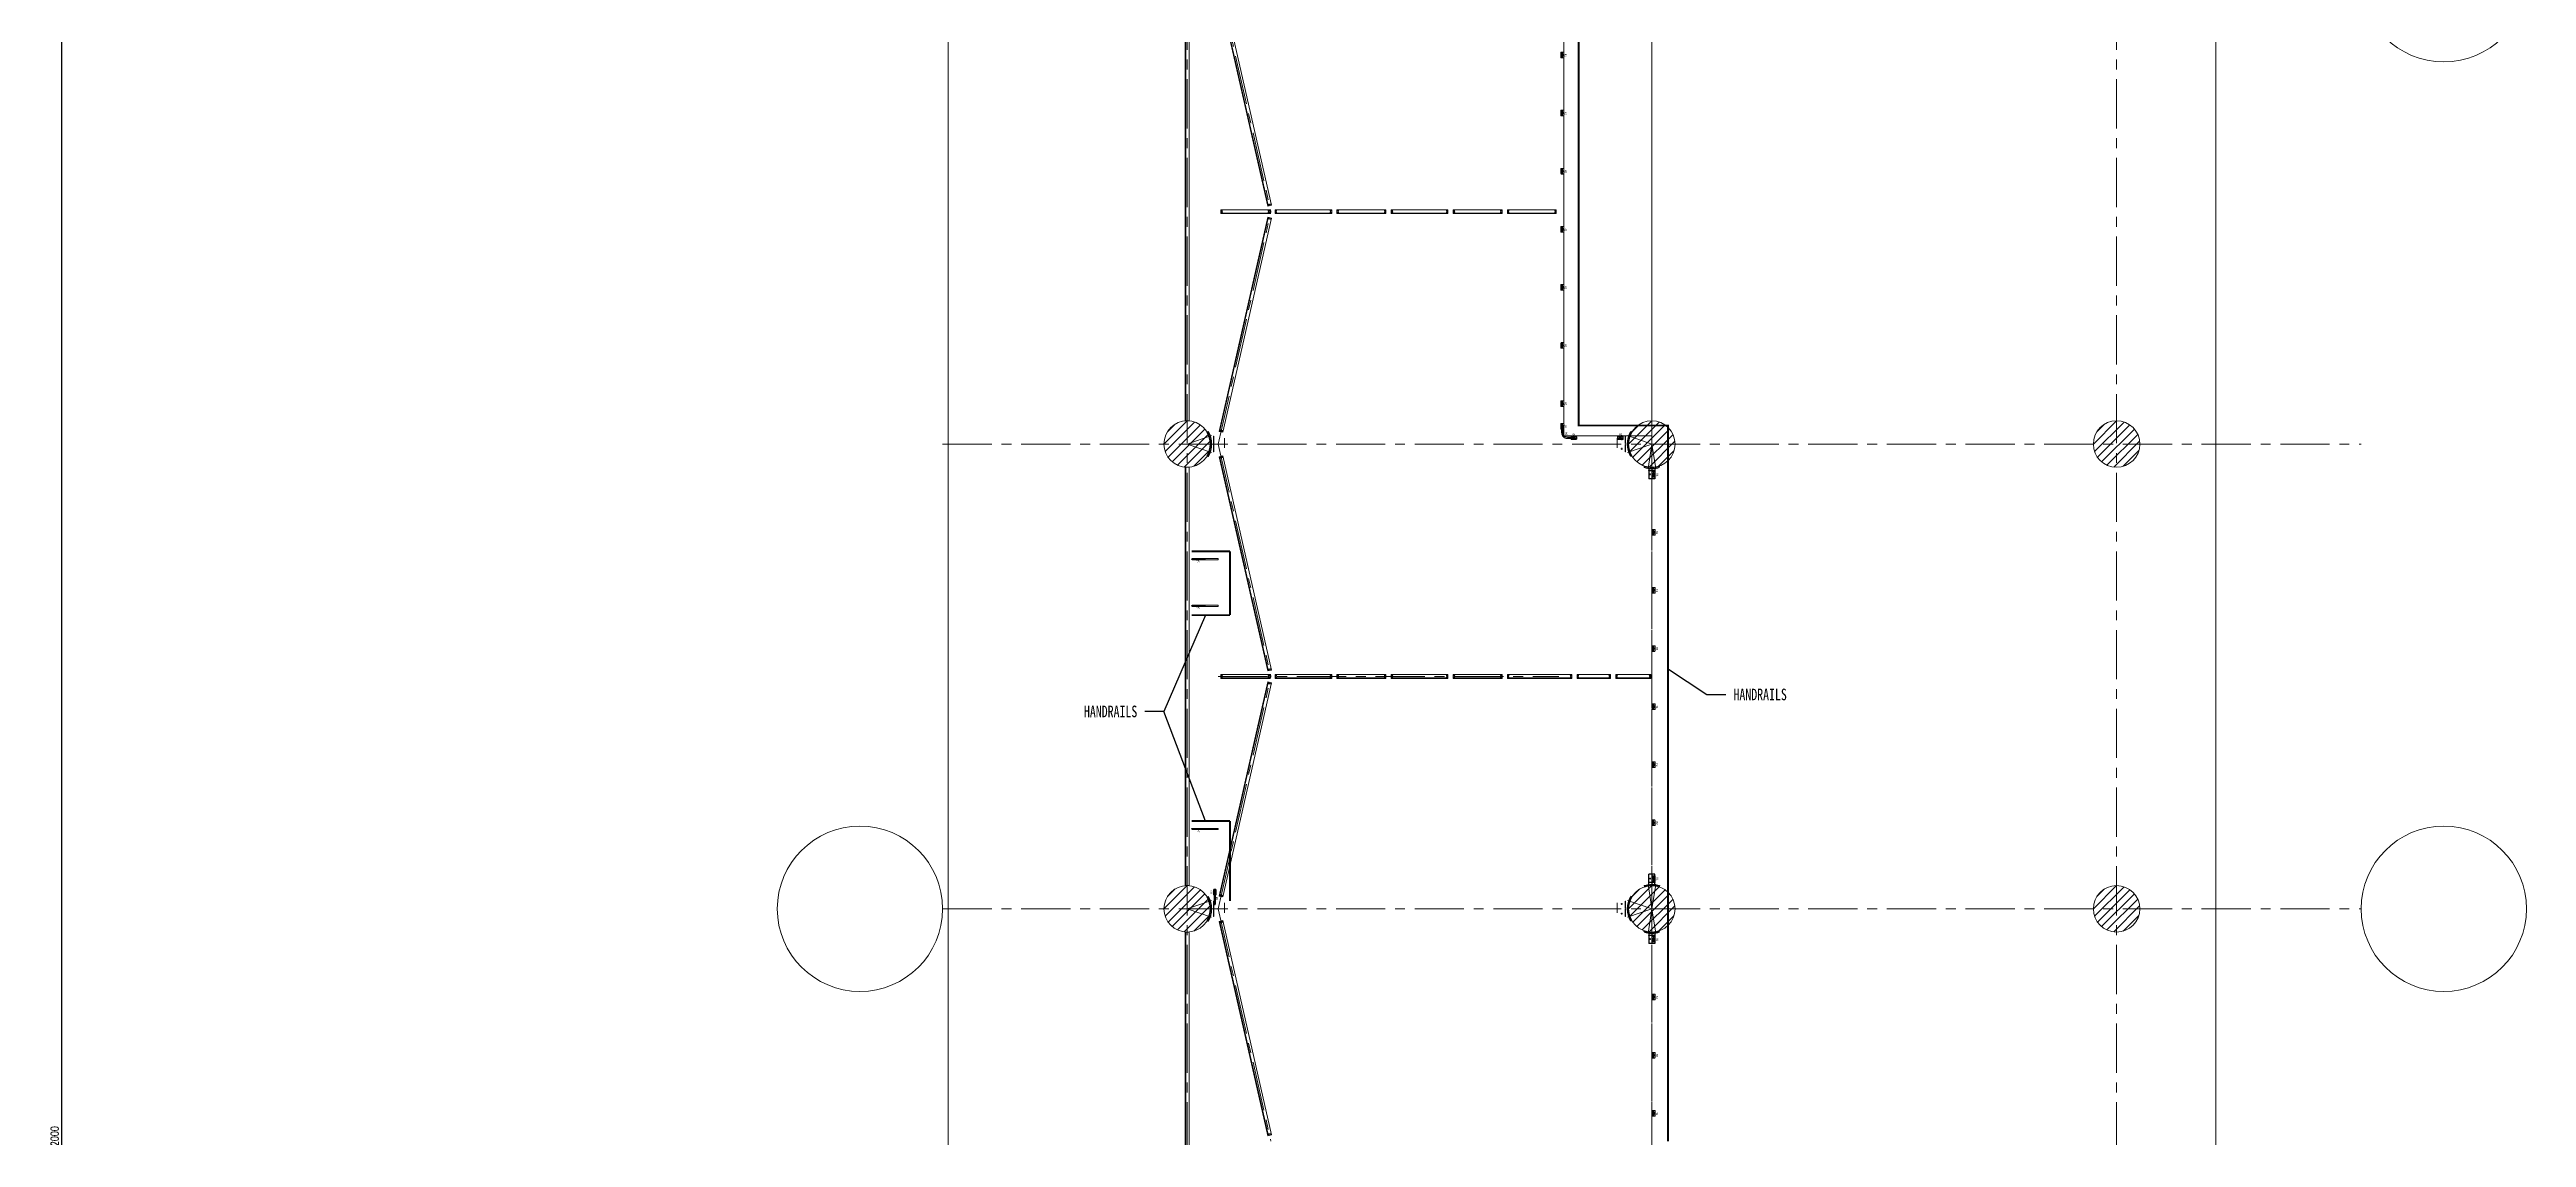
# Model space of a CAD drawing. Header units: millimetres. Extents: x -16602 to 168350, y -134254 to 50573.
# Drawn here: x 93659 to 157619, y -49842 to -21752 of the extents above; entities that cross this region are included whole.
import ezdxf

# ---------------------------------------------------------------- set-up
doc = ezdxf.new("R2010")
doc.units = ezdxf.units.MM
doc.header["$LTSCALE"] = 40
for name, pattern in [('CENTER', [50.8, 31.75, -6.35, 6.35, -6.35]), ('CENTER2', [28.575, 19.05, -3.175, 3.175, -3.175]), ('HIDDEN', [9.525, 6.35, -3.175]), ('HIDDEN2', [4.7625, 3.175, -1.5875])]:
    doc.linetypes.add(name, pattern=pattern)
doc.layers.get('0').update_dxf_attribs({"linetype": 'CONTINUOUS', "lineweight": 13})
doc.layers.get('Defpoints').update_dxf_attribs({"linetype": 'CONTINUOUS', "lineweight": 13})
for name, color, linetype, lineweight in [('01-CEN', 1, 'CENTER', 13), ('02-DIM', 2, 'CONTINUOUS', 13), ('04-HID', 3, 'HIDDEN', 13), ('05-TXT', 6, 'CONTINUOUS', 13), ('06\\M+5B4D6\\M+5CFDF', 7, 'CONTINUOUS', 30), ('Handrail', 6, 'CONTINUOUS', 13)]:
    doc.layers.add(name, color=color, linetype=linetype, lineweight=lineweight)
doc.layers.get('02-DIM').off()
doc.layers.get('05-TXT').off()
doc.styles.add('C', font='', dxfattribs={"width": 0.75})
doc.styles.add('ROMANS', font='ROMANS.SHX', dxfattribs={"width": 0.75})
doc.styles.add('T', font='SimSun.ttf', dxfattribs={"height": 100})
doc.styles.get('C').set_extended_font_data('FangSong_GB2312')
doc.dimstyles.new('1TO80', dxfattribs={"dimscale": 80, "dimtxt": 2.5, "dimasz": 1.5, "dimexe": 1, "dimexo": 1.5, "dimgap": 1, "dimtad": 1, "dimdec": 0, "dimrnd": 0.5, "dimdsep": 46, "dimtxsty": 'ROMANS', "dimblk1": 'OBLIQUE', "dimblk2": 'OBLIQUE', "dimsah": 1, "dimcen": 0.09, "dimadec": 0, "dimazin": 0, "dimtfac": 0.6, "dimtdec": 0, "dimtmove": 0, "dimatfit": 2, "dimfxl": 0, "dimtolj": 1, "dimarcsym": 0})
doc.dimstyles.new('1TO80$7', dxfattribs={"dimscale": 80, "dimtxt": 2.5, "dimasz": 1.5, "dimexe": 1, "dimexo": 1.5, "dimgap": 1, "dimtad": 0, "dimdec": 0, "dimrnd": 0.5, "dimdsep": 46, "dimtxsty": 'ROMANS', "dimblk1": 'OBLIQUE', "dimblk2": 'OBLIQUE', "dimsah": 1, "dimcen": 0.09, "dimadec": 0, "dimazin": 0, "dimtfac": 0.6, "dimtdec": 0, "dimtmove": 0, "dimatfit": 2, "dimfxl": 0, "dimtolj": 1, "dimarcsym": 0})

# ---------------------------------------------------------------- blocks, each defined once
blk = doc.blocks.new('\\M+5B3A4\\M+5BFD7A')
at = {"layer": '01-CEN'}
for p, q in [((22.5, 0), (-22.5, 0)), ((0, -22.5), (0, 22.5))]:
    blk.add_line(p, q, dxfattribs=at)
at = {"layer": '04-HID'}
for p, q in [((5, 5), (-5, 5)), ((5, -5), (-5, -5))]:
    blk.add_line(p, q, dxfattribs=at)
at = {"layer": '04-HID', "ltscale": 30}
blk.add_circle((0, 0), 5, dxfattribs=at)
for centre, start, end in [((-5, 0), 90, 270), ((5, 0), 270, 90)]:
    blk.add_arc(centre, 5, start, end, dxfattribs=at)
blk = doc.blocks.new('V1')
at = {"color": 7, "linetype": 'Continuous'}
for p, q in [((611, 154), (895, 154)), ((680, 200), (680, -152)), ((680, 200), (680, -200)), ((611, -154), (895, -154))]:
    blk.add_line(p, q, dxfattribs=at)
at = {"color": 3, "linetype": 'HIDDEN'}
for p, q in [((630, 7), (895, 7)), ((630, -7), (895, -7))]:
    blk.add_line(p, q, dxfattribs=at)
at = {"layer": '01-CEN'}
for q in [(628, 217), (628, -217)]:
    blk.add_line((0, 0), q, dxfattribs=at)
at = {"layer": '04-HID'}
for p, q in [((561, 213), (589, 223)), ((572, 180), (601, 190)), ((895, 154), (895, -154)), ((561, -213), (589, -223)), ((572, -180), (601, -190))]:
    blk.add_line(p, q, dxfattribs=at)
for points in [[(680, 11), (690, 11), (690, 200), (680, 200)], [(680, -11), (690, -11), (690, -200), (680, -200)]]:
    blk.add_lwpolyline(points, close=True, dxfattribs=at)
at = {"layer": '06\\M+5B4D6\\M+5CFDF'}
for p, q in [((517, 305), (543, 320)), ((517, -305), (543, -320))]:
    blk.add_line(p, q, dxfattribs=at)
for radius in [600, 630]:
    blk.add_arc((0, 0), radius, 329.44225, 30.55775, dxfattribs=at)
at = {"layer": '02-DIM'}
blk.add_blockref('\\M+5B3A4\\M+5BFD7A', (780, 124), dxfattribs=at)
at = {"layer": '02-DIM', "xscale": -1, "rotation": 180}
blk.add_blockref('\\M+5B3A4\\M+5BFD7A', (780, -124), dxfattribs=at)
blk = doc.blocks.new('VA2')
at = {"color": 7, "linetype": 'Continuous'}
for p, q in [((611, 154), (965, 154)), ((680, 200), (680, -199)), ((680, 200), (680, -152)), ((611, -154), (965, -154))]:
    blk.add_line(p, q, dxfattribs=at)
at = {"color": 3, "linetype": 'HIDDEN'}
for p, q in [((630, 7), (965, 7)), ((630, -7), (965, -7))]:
    blk.add_line(p, q, dxfattribs=at)
at = {"layer": '01-CEN'}
for q in [(628, 217), (628, -217)]:
    blk.add_line((0, 0), q, dxfattribs=at)
at = {"layer": '04-HID'}
for p, q in [((561, 213), (589, 223)), ((572, 180), (601, 190)), ((965, 154), (965, -154)), ((561, -213), (589, -223)), ((572, -180), (601, -190))]:
    blk.add_line(p, q, dxfattribs=at)
for points in [[(680, 11), (690, 11), (690, 200), (680, 200)], [(680, -11), (690, -11), (690, -199), (680, -199)]]:
    blk.add_lwpolyline(points, close=True, dxfattribs=at)
at = {"layer": '06\\M+5B4D6\\M+5CFDF'}
for p, q in [((517, 305), (543, 320)), ((517, -305), (543, -320))]:
    blk.add_line(p, q, dxfattribs=at)
for radius in [600, 630]:
    blk.add_arc((0, 0), radius, 329.44225, 30.55775, dxfattribs=at)
blk = doc.blocks.new('AC3')
at = {"color": 7, "linetype": 'Continuous'}
blk.add_line((680, 87), (680, -87), dxfattribs=at)
at = {"layer": '01-CEN'}
for p, q in [((578, 90), (0, 0)), ((578, -90), (0, 0)), ((578, 90), (637, 99)), ((578, -90), (637, -99))]:
    blk.add_line(p, q, dxfattribs=at)
at = {"layer": '04-HID'}
for p, q in [((590, 107), (620, 112)), ((595, 77), (625, 81)), ((630, 3), (895, 3)), ((590, -107), (620, -112)), ((595, -77), (625, -81)), ((630, -3), (895, -3))]:
    blk.add_line(p, q, dxfattribs=at)
for points in [[(680, 5), (690, 5), (690, 87), (680, 87)], [(680, -5), (690, -5), (690, -87), (680, -87)]]:
    blk.add_lwpolyline(points, close=True, dxfattribs=at)
at = {"layer": '06\\M+5B4D6\\M+5CFDF'}
for p, q in [((598, 199), (569, 189)), ((625, 76), (895, 76)), ((895, 76), (895, -76)), ((598, -199), (569, -189)), ((625, -76), (895, -76))]:
    blk.add_line(p, q, dxfattribs=at)
for radius in [600, 630]:
    blk.add_arc((0, 0), radius, 341.6176, 18.3824, dxfattribs=at)
at = {"layer": '02-DIM', "xscale": -1, "rotation": 180}
for p in [(780, 46), (780, -46)]:
    blk.add_blockref('\\M+5B3A4\\M+5BFD7A', p, dxfattribs=at)
blk = doc.blocks.new('040x05a')
for p, q in [((0, 40), (0, 0)), ((2.6, 40), (0, 40)), ((0, 0), (40, 0)), ((5, 11), (5, 37.6)), ((37.6, 5), (11, 5)), ((40, 0), (40, 2.6))]:
    blk.add_line(p, q)
for centre, radius, start, end in [((2.6, 37.6), 2.4, 0, 90), ((11, 11), 6, 180, 270), ((37.6, 2.6), 2.4, 0, 90)]:
    blk.add_arc(centre, radius, start, end)
blk = doc.blocks.new('H2')
at = {"linetype": 'CENTER2'}
for p, q in [((-78, 0), (78, 0)), ((0, -42), (0, 43))]:
    blk.add_line(p, q, dxfattribs=at)
for p, q in [((-73, 28), (-63, 38)), ((-73, 28), (-73, -28)), ((-37, 0), (-65, 0)), ((63, 38), (-63, 38)), ((-51, 14), (-51, -14)), ((37, 0), (65, 0)), ((51, 14), (51, -14)), ((63, 38), (73, 28)), ((73, -28), (73, 28)), ((-63, -38), (-73, -28)), ((-63, -38), (63, -38)), ((-56, -19), (-56, -24)), ((-49, -14), (-49, -29)), ((-42, -19), (-42, -24)), ((42, -19), (42, -24)), ((49, -14), (49, -29)), ((56, -19), (56, -24)), ((73, -28), (63, -38))]:
    blk.add_line(p, q)
for centre, radius in [((-51, 0), 9), ((0, 0), 24.1), ((0, 0), 20.1), ((51, 0), 9)]:
    blk.add_circle(centre, radius)
at = {"extrusion": (0, 0, -1), "zscale": -1}
blk.add_blockref('040x05a', (24, -24), dxfattribs=at)
blk.add_blockref('040x05a', (24, -24))
at = {"ltscale": 30, "style": 'T'}
blk.add_text('H2', height=50, dxfattribs=at).set_placement((-33, 64))
blk = doc.blocks.new('W2')
for p, q in [((-17, 0), (17, 0)), ((-17, -160), (-17, 0)), ((17, -160), (17, 0)), ((-300, -283), (-300, -317)), ((-140, -283), (-300, -283)), ((-140, -317), (-300, -317))]:
    blk.add_line(p, q)
at = {"linetype": 'HIDDEN2'}
for p, q in [((-14, -160), (-14, 0)), ((14, -160), (14, 0)), ((-140, -286), (-300, -286)), ((-140, -314), (-300, -314))]:
    blk.add_line(p, q, dxfattribs=at)
for radius in [154, 126]:
    blk.add_arc((-140, -160), radius, 270, 0, dxfattribs=at)
for radius in [157, 123]:
    blk.add_arc((-140, -160), radius, 270, 0)
at = {"style": 'T'}
blk.add_text('W2', height=50, dxfattribs=at).set_placement((-147, -216))
blk = doc.blocks.new('H1')
at = {"linetype": 'CENTER2'}
for p, q in [((-78, 0), (78, 0)), ((0, -42), (0, 43))]:
    blk.add_line(p, q, dxfattribs=at)
for p, q in [((-73, 28), (-63, 38)), ((-73, 28), (-73, -28)), ((-37, 0), (-65, 0)), ((63, 38), (-63, 38)), ((-51, 14), (-51, -14)), ((37, 0), (65, 0)), ((51, 14), (51, -14)), ((63, 38), (73, 28)), ((73, -28), (73, 28)), ((-63, -38), (-73, -28)), ((-63, -38), (63, -38)), ((-56, -19), (-56, -24)), ((-49, -14), (-49, -29)), ((-42, -19), (-42, -24)), ((73, -28), (63, -38))]:
    blk.add_line(p, q)
for centre, radius in [((-51, 0), 9), ((0, 0), 24.1), ((0, 0), 20.1), ((51, 0), 9)]:
    blk.add_circle(centre, radius)
at = {"extrusion": (0, 0, -1), "zscale": -1}
blk.add_blockref('040x05a', (24, -24), dxfattribs=at)
at = {"ltscale": 30, "style": 'T'}
blk.add_text('H1', height=50, dxfattribs=at).set_placement((-27, 70))
blk = doc.blocks.new('H4')
at = {"linetype": 'CENTER2'}
for p, q in [((78, 0), (-78, 0)), ((0, -42), (0, 43))]:
    blk.add_line(p, q, dxfattribs=at)
for p, q in [((-63, 38), (-73, 28)), ((-73, -28), (-73, 28)), ((-37, 0), (-65, 0)), ((-63, 38), (63, 38)), ((-51, 14), (-51, -14)), ((37, 0), (65, 0)), ((51, 14), (51, -14)), ((73, 28), (63, 38)), ((73, 28), (73, -28)), ((-73, -28), (-63, -38)), ((63, -38), (-63, -38)), ((42, -19), (42, -24)), ((49, -14), (49, -29)), ((56, -19), (56, -24)), ((63, -38), (73, -28))]:
    blk.add_line(p, q)
for centre, radius in [((-51, 0), 9), ((0, 0), 24.1), ((0, 0), 20.1), ((51, 0), 9)]:
    blk.add_circle(centre, radius)
blk.add_blockref('040x05a', (24, -24))
at = {"ltscale": 30, "style": 'T'}
blk.add_text('H4', height=50, dxfattribs=at).set_placement((-24, 70))
blk = doc.blocks.new('_OBLIQUE')
at = {"color": 0, "linetype": 'ByBlock'}
blk.add_line((-0.5, -0.5), (0.5, 0.5), dxfattribs=at)
blk = doc.blocks.new('*D616')
at = {"color": 0, "lineweight": -2}
for p, q in [((118156, 16062), (93890, 16062)), ((93970, 16062), (93970, -115938)), ((118156, -115938), (93890, -115938))]:
    blk.add_line(p, q, dxfattribs=at)
at = {"layer": 'Defpoints', "color": 0}
for p in [(118276, 16062), (93970, -115938), (118276, -115938)]:
    blk.add_point(p, dxfattribs=at)
at = {"color": 0, "lineweight": -2, "xscale": 120, "yscale": 120, "zscale": 120}
for p, rotation in [((93970, 16062), 90), ((93970, -115938), 270)]:
    blk.add_blockref('_OBLIQUE', p, dxfattribs=dict(at, rotation=rotation))
at = {"color": 0, "insert": (93790, -49938), "char_height": 200, "attachment_point": 5, "rotation": 90, "style": 'ROMANS'}
blk.add_mtext('\\A1;132000', dxfattribs=at)
blk = doc.blocks.new('A$C24083448')
at = {"layer": 'Handrail'}
for name, p, rotation in [('H2', (-2315, -455), 270), ('H2', (-2315, -1955), 270), ('H2', (-2315, -3455), 270), ('H2', (-2315, -4955), 270), ('H2', (-2315, -6455), 270), ('H2', (-2315, -7955), 270), ('H2', (-2315, -9455), 270), ('H2', (-2315, -10955), 270), ('W2', (-2015, -11843), 270), ('H4', (44, -12780), 270), ('H2', (44, -14280), 270), ('H2', (44, -15780), 270), ('H2', (44, -17280), 270), ('H2', (44, -18780), 270), ('H2', (44, -20280), 270), ('H2', (44, -21780), 270), ('H1', (44, -23220), 270), ('H4', (44, -24780), 270), ('H2', (44, -26280), 270), ('H2', (44, -27780), 270), ('H2', (44, -29280), 270), ('H1', (44, -35220), 270), ('H4', (44, -36780), 270), ('H1', (44, -47220), 270), ('H2', (-2315, -48457), 270), ('H2', (-2015, -48157), 180), ('H4', (-815, -48157), 180)]:
    blk.add_blockref(name, p, dxfattribs=dict(at, rotation=rotation))
at = {"layer": 'Handrail', "xscale": -1, "rotation": 270}
for name, p in [('H2', (-2315, -11543)), ('H2', (44, -30720)), ('H2', (44, -32220)), ('H2', (44, -33720)), ('H2', (44, -38220)), ('H2', (44, -39720)), ('H2', (44, -41220)), ('H2', (44, -42720)), ('H2', (44, -44220)), ('H2', (44, -45720)), ('W2', (-2015, -48157)), ('H2', (-2315, -49045)), ('H2', (-2315, -50545)), ('H2', (-2315, -52045)), ('H2', (-2315, -53545)), ('H2', (-2315, -55045)), ('H2', (-2315, -56545)), ('H2', (-2315, -58045)), ('H2', (-2315, -59545))]:
    blk.add_blockref(name, p, dxfattribs=at)
at = {"layer": 'Handrail', "xscale": -1}
blk.add_blockref('H2', (-2015, -11843), dxfattribs=at)
at = {"layer": 'Handrail'}
blk.add_blockref('H1', (-815, -11843), dxfattribs=at)
blk = doc.blocks.new('A$C2DE92BC2')
at = {"layer": 'Handrail'}
for p, q in [((-17, 0), (17, 0)), ((-17, -300), (-17, 0)), ((17, -300), (17, 0))]:
    blk.add_line(p, q, dxfattribs=at)
at = {"layer": 'Handrail', "linetype": 'CENTER2'}
blk.add_line((0, -334), (0, 40), dxfattribs=at)
at = {"layer": 'Handrail', "ltscale": 30}
blk.add_arc((0, -300), 16.8, 180, 0, dxfattribs=at)
at = {"layer": 'Handrail', "style": 'T'}
blk.add_text('W1', height=50, rotation=270, dxfattribs=at).set_placement((32, -123))

msp = doc.modelspace()

# ---------------------------------------------------------------- hatches: boundary and pattern name
h = msp.add_hatch()
h.set_pattern_fill('ANSI31', color=256, scale=50, style=0)
h.set_pattern_definition([(45, (19853.43, -33042.49), (-112.2532, 112.2532), [])])
edge = h.paths.add_edge_path()
edge.add_arc((123035.6, -31938), 600, 0, 360)
h = msp.add_hatch()
h.set_pattern_fill('ANSI31', color=256, scale=50, style=0)
h.set_pattern_definition([(45, (31853.43, -33042.49), (-112.2532, 112.2532), [])])
edge = h.paths.add_edge_path()
edge.add_arc((135035.6, -31938), 600, 0, 360)
h = msp.add_hatch()
h.set_pattern_fill('ANSI31', color=256, scale=50, style=0)
h.set_pattern_definition([(45, (43853.43, -33042.49), (-112.2532, 112.2532), [])])
edge = h.paths.add_edge_path()
edge.add_arc((147035.6, -31938), 600, 0, 360)
h = msp.add_hatch()
h.set_pattern_fill('ANSI31', color=256, scale=50, style=0)
h.set_pattern_definition([(45, (19853.43, -45042.49), (-112.2532, 112.2532), [])])
edge = h.paths.add_edge_path()
edge.add_arc((123035.6, -43938), 600, 0, 360)
h = msp.add_hatch()
h.set_pattern_fill('ANSI31', color=256, scale=50, style=0)
h.set_pattern_definition([(45, (31853.43, -45042.49), (-112.2532, 112.2532), [])])
edge = h.paths.add_edge_path()
edge.add_arc((135035.6, -43938), 600, 0, 360)
h = msp.add_hatch()
h.set_pattern_fill('ANSI31', color=256, scale=50, style=0)
h.set_pattern_definition([(45, (43853.43, -45042.49), (-112.2532, 112.2532), [])])
edge = h.paths.add_edge_path()
edge.add_arc((147035.6, -43938), 600, 0, 360)

# ---------------------------------------------------------------- linework, layer by layer
for points in [[(123858.7, -20265.2), (125115.1, -25795.8), (125212.6, -25773.6), (123956.2, -20243)], [(123085.6, -31338), (123085.6, -20538), (122985.6, -20538), (122985.6, -31338)], [(123858.7, -31610.9), (125115.1, -26080.2), (125212.6, -26102.4), (123956.2, -31633)], [(123903.6, -25988), (125167.7, -25988), (125167.7, -25888), (123903.6, -25888)], [(125303.6, -25988), (126767.7, -25988), (126767.7, -25888), (125303.6, -25888)], [(126903.6, -25988), (128167.7, -25988), (128167.7, -25888), (126903.6, -25888)], [(128303.6, -25988), (129767.7, -25988), (129767.7, -25888), (128303.6, -25888)], [(129903.6, -25988), (131167.7, -25988), (131167.7, -25888), (129903.6, -25888)], [(131303.6, -25988), (132567.7, -25988), (132567.7, -25888), (131303.6, -25888)], [(123085.6, -43338), (123085.6, -32538), (122985.6, -32538), (122985.6, -43338)], [(123858.7, -32265.2), (125115.1, -37795.8), (125212.6, -37773.6), (123956.2, -32243)], [(123858.7, -43610.9), (125115.1, -38080.2), (125212.6, -38102.4), (123956.2, -43633)], [(123903.6, -37988), (125167.7, -37988), (125167.7, -37888), (123903.6, -37888)], [(125303.6, -37988), (126767.7, -37988), (126767.7, -37888), (125303.6, -37888)], [(126903.6, -37988), (128167.7, -37988), (128167.7, -37888), (126903.6, -37888)], [(128303.6, -37988), (129767.7, -37988), (129767.7, -37888), (128303.6, -37888)], [(129903.6, -37988), (131167.7, -37988), (131167.7, -37888), (129903.6, -37888)], [(131303.6, -37988), (132967.7, -37988), (132967.7, -37888), (131303.6, -37888)], [(133103.6, -37988), (133967.7, -37988), (133967.7, -37888), (133103.6, -37888)], [(134103.6, -37988), (135009, -37988), (135009, -37888), (134103.6, -37888)], [(123085.6, -55338), (123085.6, -44538), (122985.6, -44538), (122985.6, -55338)], [(123858.7, -44265.2), (125115.1, -49795.8), (125212.6, -49773.6), (123956.2, -44243)]]:
    msp.add_lwpolyline(points, close=True)
for points in [[(123871.3, -20262.3), (123884.6, -20320.8), (125114.4, -25734.4), (125127.7, -25792.9)], [(122998.6, -31338), (122998.6, -31278), (122998.6, -20598), (122998.6, -20538)], [(123871.3, -31613.7), (123884.6, -31555.2), (125114.4, -26141.6), (125127.7, -26083.1)], [(123903.6, -25975), (123963.6, -25975), (125107.7, -25975), (125167.7, -25975)], [(125303.6, -25975), (125363.6, -25975), (126707.7, -25975), (126767.7, -25975)], [(126903.6, -25975), (126963.6, -25975), (128107.7, -25975), (128167.7, -25975)], [(128303.6, -25975), (128363.6, -25975), (129707.7, -25975), (129767.7, -25975)], [(129903.6, -25975), (129963.6, -25975), (131107.7, -25975), (131167.7, -25975)], [(131303.6, -25975), (131363.6, -25975), (132507.7, -25975), (132567.7, -25975)], [(122998.6, -43338), (122998.6, -43278), (122998.6, -32598), (122998.6, -32538)], [(123871.3, -32262.3), (123884.6, -32320.8), (125114.4, -37734.4), (125127.7, -37792.9)], [(123871.3, -43613.7), (123884.6, -43555.2), (125114.4, -38141.6), (125127.7, -38083.1)], [(123903.6, -37975), (123963.6, -37975), (125107.7, -37975), (125167.7, -37975)], [(125303.6, -37975), (125363.6, -37975), (126707.7, -37975), (126767.7, -37975)], [(126903.6, -37975), (126963.6, -37975), (128107.7, -37975), (128167.7, -37975)], [(128303.6, -37975), (128363.6, -37975), (129707.7, -37975), (129767.7, -37975)], [(129903.6, -37975), (129963.6, -37975), (131107.7, -37975), (131167.7, -37975)], [(131303.6, -37975), (131363.6, -37975), (132907.7, -37975), (132967.7, -37975)], [(133103.6, -37975), (133163.6, -37975), (133907.7, -37975), (133967.7, -37975)], [(134103.6, -37975), (134163.6, -37975), (134949, -37975), (135009, -37975)], [(122998.6, -55338), (122998.6, -55278), (122998.6, -44598), (122998.6, -44538)], [(123871.3, -44262.3), (123884.6, -44320.8), (125114.4, -49734.4), (125127.7, -49792.9)]]:
    msp.add_lwpolyline(points)
at = {"ltscale": 30}
msp.add_lwpolyline([(132763.6, -20145.4), (135035.6, -20145.4), (135035.6, -31728.5), (132763.6, -31728.5)], close=True, dxfattribs=at)
for points in [[(123930.6, -25925), (123936.6, -25925, 1), (123936.6, -25911), (123930.6, -25911, 1), (123930.6, -25925)], [(123930.6, -25965), (123936.6, -25965, 1), (123936.6, -25951), (123930.6, -25951, 1), (123930.6, -25965)], [(125140.7, -25925), (125134.7, -25925, -1), (125134.7, -25911), (125140.7, -25911, -1), (125140.7, -25925)], [(125140.7, -25965), (125134.7, -25965, -1), (125134.7, -25951), (125140.7, -25951, -1), (125140.7, -25965)], [(125131.5, -25764.4), (125130.2, -25758.5, -1), (125143.8, -25755.4), (125145.2, -25761.3, -1), (125131.5, -25764.4)], [(125131.5, -26111.6), (125130.2, -26117.5, 1), (125143.8, -26120.6), (125145.2, -26114.7, 1), (125131.5, -26111.6)], [(125170.5, -25755.5), (125169.2, -25749.7, -1), (125182.8, -25746.6), (125184.2, -25752.4, -1), (125170.5, -25755.5)], [(125170.5, -26120.5), (125169.2, -26126.4, 1), (125182.8, -26129.5), (125184.2, -26123.6, 1), (125170.5, -26120.5)], [(125330.6, -25925), (125336.6, -25925, 1), (125336.6, -25911), (125330.6, -25911, 1), (125330.6, -25925)], [(125330.6, -25965), (125336.6, -25965, 1), (125336.6, -25951), (125330.6, -25951, 1), (125330.6, -25965)], [(126740.7, -25925), (126734.7, -25925, -1), (126734.7, -25911), (126740.7, -25911, -1), (126740.7, -25925)], [(126740.7, -25965), (126734.7, -25965, -1), (126734.7, -25951), (126740.7, -25951, -1), (126740.7, -25965)], [(126930.6, -25925), (126936.6, -25925, 1), (126936.6, -25911), (126930.6, -25911, 1), (126930.6, -25925)], [(126930.6, -25965), (126936.6, -25965, 1), (126936.6, -25951), (126930.6, -25951, 1), (126930.6, -25965)], [(128140.7, -25925), (128134.7, -25925, -1), (128134.7, -25911), (128140.7, -25911, -1), (128140.7, -25925)], [(128140.7, -25965), (128134.7, -25965, -1), (128134.7, -25951), (128140.7, -25951, -1), (128140.7, -25965)], [(128330.6, -25925), (128336.6, -25925, 1), (128336.6, -25911), (128330.6, -25911, 1), (128330.6, -25925)], [(128330.6, -25965), (128336.6, -25965, 1), (128336.6, -25951), (128330.6, -25951, 1), (128330.6, -25965)], [(129740.7, -25925), (129734.7, -25925, -1), (129734.7, -25911), (129740.7, -25911, -1), (129740.7, -25925)], [(129740.7, -25965), (129734.7, -25965, -1), (129734.7, -25951), (129740.7, -25951, -1), (129740.7, -25965)], [(129930.6, -25925), (129936.6, -25925, 1), (129936.6, -25911), (129930.6, -25911, 1), (129930.6, -25925)], [(129930.6, -25965), (129936.6, -25965, 1), (129936.6, -25951), (129930.6, -25951, 1), (129930.6, -25965)], [(131140.7, -25925), (131134.7, -25925, -1), (131134.7, -25911), (131140.7, -25911, -1), (131140.7, -25925)], [(131140.7, -25965), (131134.7, -25965, -1), (131134.7, -25951), (131140.7, -25951, -1), (131140.7, -25965)], [(131330.6, -25925), (131336.6, -25925, 1), (131336.6, -25911), (131330.6, -25911, 1), (131330.6, -25925)], [(131330.6, -25965), (131336.6, -25965, 1), (131336.6, -25951), (131330.6, -25951, 1), (131330.6, -25965)], [(132540.7, -25925), (132534.7, -25925, -1), (132534.7, -25911), (132540.7, -25911, -1), (132540.7, -25925)], [(132540.7, -25965), (132534.7, -25965, -1), (132534.7, -25951), (132540.7, -25951, -1), (132540.7, -25965)], [(123887.1, -31589.6), (123888.4, -31583.8, -1), (123902.1, -31586.9), (123900.7, -31592.7, -1), (123887.1, -31589.6)], [(123926.1, -31598.5), (123927.4, -31592.6, -1), (123941.1, -31595.7), (123939.7, -31601.6, -1), (123926.1, -31598.5)], [(123887.1, -32286.4), (123888.4, -32292.2, 1), (123902.1, -32289.1), (123900.7, -32283.3, 1), (123887.1, -32286.4)], [(123926.1, -32277.5), (123927.4, -32283.4, 1), (123941.1, -32280.3), (123939.7, -32274.4, 1), (123926.1, -32277.5)], [(123930.6, -37925), (123936.6, -37925, 1), (123936.6, -37911), (123930.6, -37911, 1), (123930.6, -37925)], [(123930.6, -37965), (123936.6, -37965, 1), (123936.6, -37951), (123930.6, -37951, 1), (123930.6, -37965)], [(125140.7, -37925), (125134.7, -37925, -1), (125134.7, -37911), (125140.7, -37911, -1), (125140.7, -37925)], [(125140.7, -37965), (125134.7, -37965, -1), (125134.7, -37951), (125140.7, -37951, -1), (125140.7, -37965)], [(125131.5, -37764.4), (125130.2, -37758.5, -1), (125143.8, -37755.4), (125145.2, -37761.3, -1), (125131.5, -37764.4)], [(125131.5, -38111.6), (125130.2, -38117.5, 1), (125143.8, -38120.6), (125145.2, -38114.7, 1), (125131.5, -38111.6)], [(125170.5, -37755.5), (125169.2, -37749.7, -1), (125182.8, -37746.6), (125184.2, -37752.4, -1), (125170.5, -37755.5)], [(125170.5, -38120.5), (125169.2, -38126.4, 1), (125182.8, -38129.5), (125184.2, -38123.6, 1), (125170.5, -38120.5)], [(125330.6, -37925), (125336.6, -37925, 1), (125336.6, -37911), (125330.6, -37911, 1), (125330.6, -37925)], [(125330.6, -37965), (125336.6, -37965, 1), (125336.6, -37951), (125330.6, -37951, 1), (125330.6, -37965)], [(126740.7, -37925), (126734.7, -37925, -1), (126734.7, -37911), (126740.7, -37911, -1), (126740.7, -37925)], [(126740.7, -37965), (126734.7, -37965, -1), (126734.7, -37951), (126740.7, -37951, -1), (126740.7, -37965)], [(126930.6, -37925), (126936.6, -37925, 1), (126936.6, -37911), (126930.6, -37911, 1), (126930.6, -37925)], [(126930.6, -37965), (126936.6, -37965, 1), (126936.6, -37951), (126930.6, -37951, 1), (126930.6, -37965)], [(128140.7, -37925), (128134.7, -37925, -1), (128134.7, -37911), (128140.7, -37911, -1), (128140.7, -37925)], [(128140.7, -37965), (128134.7, -37965, -1), (128134.7, -37951), (128140.7, -37951, -1), (128140.7, -37965)], [(128330.6, -37925), (128336.6, -37925, 1), (128336.6, -37911), (128330.6, -37911, 1), (128330.6, -37925)], [(128330.6, -37965), (128336.6, -37965, 1), (128336.6, -37951), (128330.6, -37951, 1), (128330.6, -37965)], [(129740.7, -37925), (129734.7, -37925, -1), (129734.7, -37911), (129740.7, -37911, -1), (129740.7, -37925)], [(129740.7, -37965), (129734.7, -37965, -1), (129734.7, -37951), (129740.7, -37951, -1), (129740.7, -37965)], [(129930.6, -37925), (129936.6, -37925, 1), (129936.6, -37911), (129930.6, -37911, 1), (129930.6, -37925)], [(129930.6, -37965), (129936.6, -37965, 1), (129936.6, -37951), (129930.6, -37951, 1), (129930.6, -37965)], [(131140.7, -37925), (131134.7, -37925, -1), (131134.7, -37911), (131140.7, -37911, -1), (131140.7, -37925)], [(131140.7, -37965), (131134.7, -37965, -1), (131134.7, -37951), (131140.7, -37951, -1), (131140.7, -37965)], [(131330.6, -37925), (131336.6, -37925, 1), (131336.6, -37911), (131330.6, -37911, 1), (131330.6, -37925)], [(131330.6, -37965), (131336.6, -37965, 1), (131336.6, -37951), (131330.6, -37951, 1), (131330.6, -37965)], [(132940.7, -37925), (132934.7, -37925, -1), (132934.7, -37911), (132940.7, -37911, -1), (132940.7, -37925)], [(132940.7, -37965), (132934.7, -37965, -1), (132934.7, -37951), (132940.7, -37951, -1), (132940.7, -37965)], [(133130.6, -37925), (133136.6, -37925, 1), (133136.6, -37911), (133130.6, -37911, 1), (133130.6, -37925)], [(133130.6, -37965), (133136.6, -37965, 1), (133136.6, -37951), (133130.6, -37951, 1), (133130.6, -37965)], [(133940.7, -37925), (133934.7, -37925, -1), (133934.7, -37911), (133940.7, -37911, -1), (133940.7, -37925)], [(133940.7, -37965), (133934.7, -37965, -1), (133934.7, -37951), (133940.7, -37951, -1), (133940.7, -37965)], [(134130.6, -37925), (134136.6, -37925, 1), (134136.6, -37911), (134130.6, -37911, 1), (134130.6, -37925)], [(134130.6, -37965), (134136.6, -37965, 1), (134136.6, -37951), (134130.6, -37951, 1), (134130.6, -37965)], [(134982, -37925), (134976, -37925, -1), (134976, -37911), (134982, -37911, -1), (134982, -37925)], [(134982, -37965), (134976, -37965, -1), (134976, -37951), (134982, -37951, -1), (134982, -37965)], [(123887.1, -43589.6), (123888.4, -43583.8, -1), (123902.1, -43586.9), (123900.7, -43592.7, -1), (123887.1, -43589.6)], [(123926.1, -43598.5), (123927.4, -43592.6, -1), (123941.1, -43595.7), (123939.7, -43601.6, -1), (123926.1, -43598.5)], [(123887.1, -44286.4), (123888.4, -44292.2, 1), (123902.1, -44289.1), (123900.7, -44283.3, 1), (123887.1, -44286.4)], [(123926.1, -44277.5), (123927.4, -44283.4, 1), (123941.1, -44280.3), (123939.7, -44274.4, 1), (123926.1, -44277.5)], [(125131.5, -49764.4), (125130.2, -49758.5, -1), (125143.8, -49755.4), (125145.2, -49761.3, -1), (125131.5, -49764.4)], [(125170.5, -49755.5), (125169.2, -49749.7, -1), (125182.8, -49746.6), (125184.2, -49752.4, -1), (125170.5, -49755.5)]]:
    msp.add_lwpolyline(points, format="xyb")
for centre, radius in [((155485.3, -19938), 2134), ((123933.6, -25918), 7.5), ((123933.6, -25958), 7.5), ((125137.7, -25759.9), 7.5), ((125137.7, -25918), 7.5), ((125137.7, -25958), 7.5), ((125137.7, -26116.1), 7.5), ((125176.7, -25751), 7.5), ((125176.7, -26125), 7.5), ((125333.6, -25918), 7.5), ((125333.6, -25958), 7.5), ((126737.7, -25918), 7.5), ((126737.7, -25958), 7.5), ((126933.6, -25918), 7.5), ((126933.6, -25958), 7.5), ((128137.7, -25918), 7.5), ((128137.7, -25958), 7.5), ((128333.6, -25918), 7.5), ((128333.6, -25958), 7.5), ((129737.7, -25918), 7.5), ((129737.7, -25958), 7.5), ((129933.6, -25918), 7.5), ((129933.6, -25958), 7.5), ((131137.7, -25918), 7.5), ((131137.7, -25958), 7.5), ((131333.6, -25918), 7.5), ((131333.6, -25958), 7.5), ((132537.7, -25918), 7.5), ((132537.7, -25958), 7.5), ((123894.6, -31588.3), 7.5), ((123933.6, -31597.1), 7.5), ((123894.6, -32287.8), 7.5), ((123933.6, -32278.9), 7.5), ((123933.6, -37918), 7.5), ((123933.6, -37958), 7.5), ((125137.7, -37759.9), 7.5), ((125137.7, -37918), 7.5), ((125137.7, -37958), 7.5), ((125137.7, -38116.1), 7.5), ((125176.7, -37751), 7.5), ((125176.7, -38125), 7.5), ((125333.6, -37918), 7.5), ((125333.6, -37958), 7.5), ((126737.7, -37918), 7.5), ((126737.7, -37958), 7.5), ((126933.6, -37918), 7.5), ((126933.6, -37958), 7.5), ((128137.7, -37918), 7.5), ((128137.7, -37958), 7.5), ((128333.6, -37918), 7.5), ((128333.6, -37958), 7.5), ((129737.7, -37918), 7.5), ((129737.7, -37958), 7.5), ((129933.6, -37918), 7.5), ((129933.6, -37958), 7.5), ((131137.7, -37918), 7.5), ((131137.7, -37958), 7.5), ((131333.6, -37918), 7.5), ((131333.6, -37958), 7.5), ((132937.7, -37918), 7.5), ((132937.7, -37958), 7.5), ((133133.6, -37918), 7.5), ((133133.6, -37958), 7.5), ((133937.7, -37918), 7.5), ((133937.7, -37958), 7.5), ((134133.6, -37918), 7.5), ((134133.6, -37958), 7.5), ((134979, -37918), 7.5), ((134979, -37958), 7.5), ((114586, -43938), 2134), ((155485.3, -43938), 2134), ((123894.6, -43588.3), 7.5), ((123933.6, -43597.1), 7.5), ((123894.6, -44287.8), 7.5), ((123933.6, -44278.9), 7.5), ((125137.7, -49759.9), 7.5), ((125176.7, -49751), 7.5)]:
    msp.add_circle(centre, radius)
at = {"color": 9}
for centre in [(123035.6, -31938), (135035.6, -31938), (147035.6, -31938), (123035.6, -43938), (135035.6, -43938), (147035.6, -43938)]:
    msp.add_circle(centre, 600, dxfattribs=at)
at = {"layer": '01-CEN'}
for p, q in [((123035.6, 34377.6), (123035.6, -134253.7)), ((135035.6, 34377.6), (135035.6, -134253.7)), ((135035.6, -134253.7), (135035.6, 34377.6)), ((147035.6, 34377.6), (147035.6, -134253.7)), ((123835.6, -19938), (125198.6, -25938)), ((123835.6, -31938), (125198.6, -25938)), ((123947.6, -25918), (123919.6, -25918)), ((123947.6, -25958), (123919.6, -25958)), ((123933.6, -25906.5), (123933.6, -25929.5)), ((123933.6, -25946.5), (123933.6, -25969.5)), ((125123.7, -25918), (125151.7, -25918)), ((125123.7, -25958), (125151.7, -25958)), ((125148.9, -25757.3), (125126.5, -25762.4)), ((125148.9, -26118.7), (125126.5, -26113.6)), ((125134.6, -25746.2), (125140.8, -25773.5)), ((125134.6, -26129.8), (125140.8, -26102.5)), ((125137.7, -25906.5), (125137.7, -25929.5)), ((125137.7, -25946.5), (125137.7, -25969.5)), ((125187.9, -25748.5), (125165.5, -25753.6)), ((125187.9, -26127.5), (125165.5, -26122.4)), ((125173.6, -25737.4), (125179.8, -25764.7)), ((125173.6, -26138.6), (125179.8, -26111.3)), ((125347.6, -25918), (125319.6, -25918)), ((125347.6, -25958), (125319.6, -25958)), ((125333.6, -25906.5), (125333.6, -25929.5)), ((125333.6, -25946.5), (125333.6, -25969.5)), ((126723.7, -25918), (126751.7, -25918)), ((126723.7, -25958), (126751.7, -25958)), ((126737.7, -25906.5), (126737.7, -25929.5)), ((126737.7, -25946.5), (126737.7, -25969.5)), ((126947.6, -25918), (126919.6, -25918)), ((126947.6, -25958), (126919.6, -25958)), ((126933.6, -25906.5), (126933.6, -25929.5)), ((126933.6, -25946.5), (126933.6, -25969.5)), ((128123.7, -25918), (128151.7, -25918)), ((128123.7, -25958), (128151.7, -25958)), ((128137.7, -25906.5), (128137.7, -25929.5)), ((128137.7, -25946.5), (128137.7, -25969.5)), ((128347.6, -25918), (128319.6, -25918)), ((128347.6, -25958), (128319.6, -25958)), ((128333.6, -25906.5), (128333.6, -25929.5)), ((128333.6, -25946.5), (128333.6, -25969.5)), ((129723.7, -25918), (129751.7, -25918)), ((129723.7, -25958), (129751.7, -25958)), ((129737.7, -25906.5), (129737.7, -25929.5)), ((129737.7, -25946.5), (129737.7, -25969.5)), ((129947.6, -25918), (129919.6, -25918)), ((129947.6, -25958), (129919.6, -25958)), ((129933.6, -25906.5), (129933.6, -25929.5)), ((129933.6, -25946.5), (129933.6, -25969.5)), ((131123.7, -25918), (131151.7, -25918)), ((131123.7, -25958), (131151.7, -25958)), ((131137.7, -25906.5), (131137.7, -25929.5)), ((131137.7, -25946.5), (131137.7, -25969.5)), ((131347.6, -25918), (131319.6, -25918)), ((131347.6, -25958), (131319.6, -25958)), ((131333.6, -25906.5), (131333.6, -25929.5)), ((131333.6, -25946.5), (131333.6, -25969.5)), ((132523.7, -25918), (132551.7, -25918)), ((132523.7, -25958), (132551.7, -25958)), ((132537.7, -25906.5), (132537.7, -25929.5)), ((132537.7, -25946.5), (132537.7, -25969.5)), ((116720, -31938), (153351.3, -31938)), ((123835.6, -31938), (125198.6, -37938)), ((123905.8, -31590.8), (123883.3, -31585.7)), ((123897.7, -31574.6), (123891.5, -31601.9)), ((123944.8, -31599.7), (123922.4, -31594.6)), ((123936.7, -31583.5), (123930.5, -31610.8)), ((123905.8, -32285.2), (123883.3, -32290.3)), ((123897.7, -32301.4), (123891.5, -32274.1)), ((123944.8, -32276.4), (123922.4, -32281.4)), ((123936.7, -32292.6), (123930.5, -32265.2)), ((123835.6, -37938), (132635.6, -37938)), ((123835.6, -43938), (125198.6, -37938)), ((123947.6, -37918), (123919.6, -37918)), ((123947.6, -37958), (123919.6, -37958)), ((123933.6, -37906.5), (123933.6, -37929.5)), ((123933.6, -37946.5), (123933.6, -37969.5)), ((125123.7, -37918), (125151.7, -37918)), ((125123.7, -37958), (125151.7, -37958)), ((125148.9, -37757.3), (125126.5, -37762.4)), ((125148.9, -38118.7), (125126.5, -38113.6)), ((125134.6, -37746.2), (125140.8, -37773.5)), ((125134.6, -38129.8), (125140.8, -38102.5)), ((125137.7, -37906.5), (125137.7, -37929.5)), ((125137.7, -37946.5), (125137.7, -37969.5)), ((125187.9, -37748.5), (125165.5, -37753.6)), ((125187.9, -38127.5), (125165.5, -38122.4)), ((125173.6, -37737.4), (125179.8, -37764.7)), ((125173.6, -38138.6), (125179.8, -38111.3)), ((125347.6, -37918), (125319.6, -37918)), ((125347.6, -37958), (125319.6, -37958)), ((125333.6, -37906.5), (125333.6, -37929.5)), ((125333.6, -37946.5), (125333.6, -37969.5)), ((126723.7, -37918), (126751.7, -37918)), ((126723.7, -37958), (126751.7, -37958)), ((126737.7, -37906.5), (126737.7, -37929.5)), ((126737.7, -37946.5), (126737.7, -37969.5)), ((126947.6, -37918), (126919.6, -37918)), ((126947.6, -37958), (126919.6, -37958)), ((126933.6, -37906.5), (126933.6, -37929.5)), ((126933.6, -37946.5), (126933.6, -37969.5)), ((128123.7, -37918), (128151.7, -37918)), ((128123.7, -37958), (128151.7, -37958)), ((128137.7, -37906.5), (128137.7, -37929.5)), ((128137.7, -37946.5), (128137.7, -37969.5)), ((128347.6, -37918), (128319.6, -37918)), ((128347.6, -37958), (128319.6, -37958)), ((128333.6, -37906.5), (128333.6, -37929.5)), ((128333.6, -37946.5), (128333.6, -37969.5)), ((129723.7, -37918), (129751.7, -37918)), ((129723.7, -37958), (129751.7, -37958)), ((129737.7, -37906.5), (129737.7, -37929.5)), ((129737.7, -37946.5), (129737.7, -37969.5)), ((129947.6, -37918), (129919.6, -37918)), ((129947.6, -37958), (129919.6, -37958)), ((129933.6, -37906.5), (129933.6, -37929.5)), ((129933.6, -37946.5), (129933.6, -37969.5)), ((131123.7, -37918), (131151.7, -37918)), ((131123.7, -37958), (131151.7, -37958)), ((131137.7, -37906.5), (131137.7, -37929.5)), ((131137.7, -37946.5), (131137.7, -37969.5)), ((131347.6, -37918), (131319.6, -37918)), ((131347.6, -37958), (131319.6, -37958)), ((131333.6, -37906.5), (131333.6, -37929.5)), ((131333.6, -37946.5), (131333.6, -37969.5)), ((132923.7, -37918), (132951.7, -37918)), ((132923.7, -37958), (132951.7, -37958)), ((132937.7, -37906.5), (132937.7, -37929.5)), ((132937.7, -37946.5), (132937.7, -37969.5)), ((133147.6, -37918), (133119.6, -37918)), ((133147.6, -37958), (133119.6, -37958)), ((133133.6, -37906.5), (133133.6, -37929.5)), ((133133.6, -37946.5), (133133.6, -37969.5)), ((133923.7, -37918), (133951.7, -37918)), ((133923.7, -37958), (133951.7, -37958)), ((133937.7, -37906.5), (133937.7, -37929.5)), ((133937.7, -37946.5), (133937.7, -37969.5)), ((134147.6, -37918), (134119.6, -37918)), ((134147.6, -37958), (134119.6, -37958)), ((134133.6, -37906.5), (134133.6, -37929.5)), ((134133.6, -37946.5), (134133.6, -37969.5)), ((134965, -37918), (134993, -37918)), ((134965, -37958), (134993, -37958)), ((134979, -37906.5), (134979, -37929.5)), ((134979, -37946.5), (134979, -37969.5)), ((116720, -43938), (153351.3, -43938)), ((123835.6, -43938), (125198.6, -49938)), ((123905.8, -43590.8), (123883.3, -43585.7)), ((123897.7, -43574.6), (123891.5, -43601.9)), ((123944.8, -43599.7), (123922.4, -43594.6)), ((123936.7, -43583.5), (123930.5, -43610.8)), ((123905.8, -44285.2), (123883.3, -44290.3)), ((123897.7, -44301.4), (123891.5, -44274.1)), ((123944.8, -44276.4), (123922.4, -44281.4)), ((123936.7, -44292.6), (123930.5, -44265.2)), ((125148.9, -49757.3), (125126.5, -49762.4)), ((125134.6, -49746.2), (125140.8, -49773.5)), ((125187.9, -49748.5), (125165.5, -49753.6)), ((125173.6, -49737.4), (125179.8, -49764.7))]:
    msp.add_line(p, q, dxfattribs=at)
at = {"layer": 'Defpoints', "color": 5, "ltscale": 30}
msp.add_lwpolyline([(116860.9, -57735.7), (149593.8, -57735.7), (149593.8, -18940.4), (116860.9, -18940.4)], close=True, dxfattribs=at)
at = {"layer": 'Handrail', "const_width": 50}
for points in [[(135443, -8634.8), (135443, -20725.7), (133141.6, -20725.7), (133141.6, -31459.3), (135454.7, -31459.3), (135454.7, -49938)], [(123149.5, -34705.8), (124138.2, -34705.8)], [(124138.2, -34705.8), (124138.2, -36356.4)], [(123149.5, -36356.4), (124138.2, -36356.4)], [(123149.5, -41673.1), (124138.2, -41673.1)], [(124138.2, -41673.1), (124138.2, -43738.5)]]:
    msp.add_lwpolyline(points, dxfattribs=at)
at = {"layer": 'Handrail', "ltscale": 30}
for points in [[(123472.4, -34895.8), (123835.6, -34895.8), (123835.6, -34929.3), (123472.4, -34929.3)], [(123472.4, -36096.8), (123835.6, -36096.8), (123835.6, -36130.3), (123472.4, -36130.3)], [(123472.4, -41860.8), (123835.6, -41860.8), (123835.6, -41894.3), (123472.4, -41894.3)]]:
    msp.add_lwpolyline(points, close=True, dxfattribs=at)

# ---------------------------------------------------------------- block references
at = {"layer": '02-DIM'}
for p in [(123035.6, -31938), (123035.6, -43938)]:
    msp.add_blockref('VA2', p, dxfattribs=at)
at = {"layer": '02-DIM', "xscale": -1}
for p in [(135035.6, -31938), (135035.6, -43938)]:
    msp.add_blockref('V1', p, dxfattribs=at)
at = {"layer": '02-DIM', "rotation": 270}
for p in [(135035.6, -31938), (135035.6, -43938)]:
    msp.add_blockref('AC3', p, dxfattribs=at)
at = {"layer": '02-DIM', "ltscale": 30, "rotation": 270}
for p in [(123472.4, -34912.5), (123472.4, -36113.5), (123472.4, -41877.5)]:
    msp.add_blockref('A$C2DE92BC2', p, dxfattribs=at)
at = {"layer": '02-DIM', "ltscale": 30}
msp.add_blockref('A$C2DE92BC2', (123750.2, -43508), dxfattribs=at)
at = {"layer": '02-DIM', "xscale": -1, "rotation": 270}
msp.add_blockref('AC3', (135035.6, -43938), dxfattribs=at)
at = {"layer": '05-TXT', "ltscale": 30}
msp.add_blockref('A$C24083448', (135035.6, -19938), dxfattribs=at)
at = {"layer": 'Handrail'}
for name, p, rotation in [('H2', (132721.1, -21892.9), 270), ('H2', (132721.1, -23392.9), 270), ('H2', (132721.1, -24892.9), 270), ('H2', (132721.1, -26392.9), 270), ('H2', (132721.1, -27892.9), 270), ('H2', (132721.1, -29392.9), 270), ('H2', (132721.1, -30892.9), 270), ('W2', (133021.1, -31781), 270), ('H4', (135079.7, -32718), 270), ('H2', (135079.7, -34218), 270), ('H2', (135079.7, -35718), 270), ('H2', (135079.7, -37218), 270), ('H2', (135079.7, -38718), 270), ('H2', (135079.7, -40218), 270), ('H2', (135079.7, -41718), 270), ('H2', (123750.2, -43508), 90), ('H1', (135079.7, -43158), 270), ('H4', (135079.7, -44718), 270), ('H2', (135079.7, -46218), 270), ('H2', (135079.7, -47718), 270), ('H2', (135079.7, -49218), 270)]:
    msp.add_blockref(name, p, dxfattribs=dict(at, rotation=rotation))
at = {"layer": 'Handrail', "xscale": -1, "rotation": 270}
msp.add_blockref('H2', (132721.1, -31481), dxfattribs=at)
at = {"layer": 'Handrail', "xscale": -1}
msp.add_blockref('H2', (133021.1, -31781), dxfattribs=at)
at = {"layer": 'Handrail'}
msp.add_blockref('H1', (134221.1, -31781), dxfattribs=at)

# ---------------------------------------------------------------- texts
at = {"char_height": 300, "width": 80963.547, "style": 'C'}
for insert, attachment_point in [((137142.4, -38253.5), 1), ((121747.3, -38691.9), 3)]:
    msp.add_mtext('HANDRAILS', dxfattribs=dict(at, insert=insert, attachment_point=attachment_point))

# ---------------------------------------------------------------- dimensions: what is measured, and where the dimension line sits
dim = msp.add_linear_dim(base=(93970.2, -115938), p1=(118276.3, 16062), p2=(118276.3, -115938), angle=90, dimstyle='1TO80')
dim.commit()
dim.dimension.update_dxf_attribs({"geometry": '*D616', "text_midpoint": (93790.2, -49938)})

# ---------------------------------------------------------------- leaders
for points in [[(123509.9, -36356.4), (122434.4, -38845), (121944.8, -38845)], [(135437.7, -37734.3), (136455.3, -38406.5), (136944.9, -38406.5)], [(123509.9, -41673.1), (122434.4, -38845), (121944.8, -38845)]]:
    msp.add_leader(points, dimstyle='1TO80$7', override={"dimgap": 1, "dimtad": 0})

doc.saveas('drawing.dxf')
